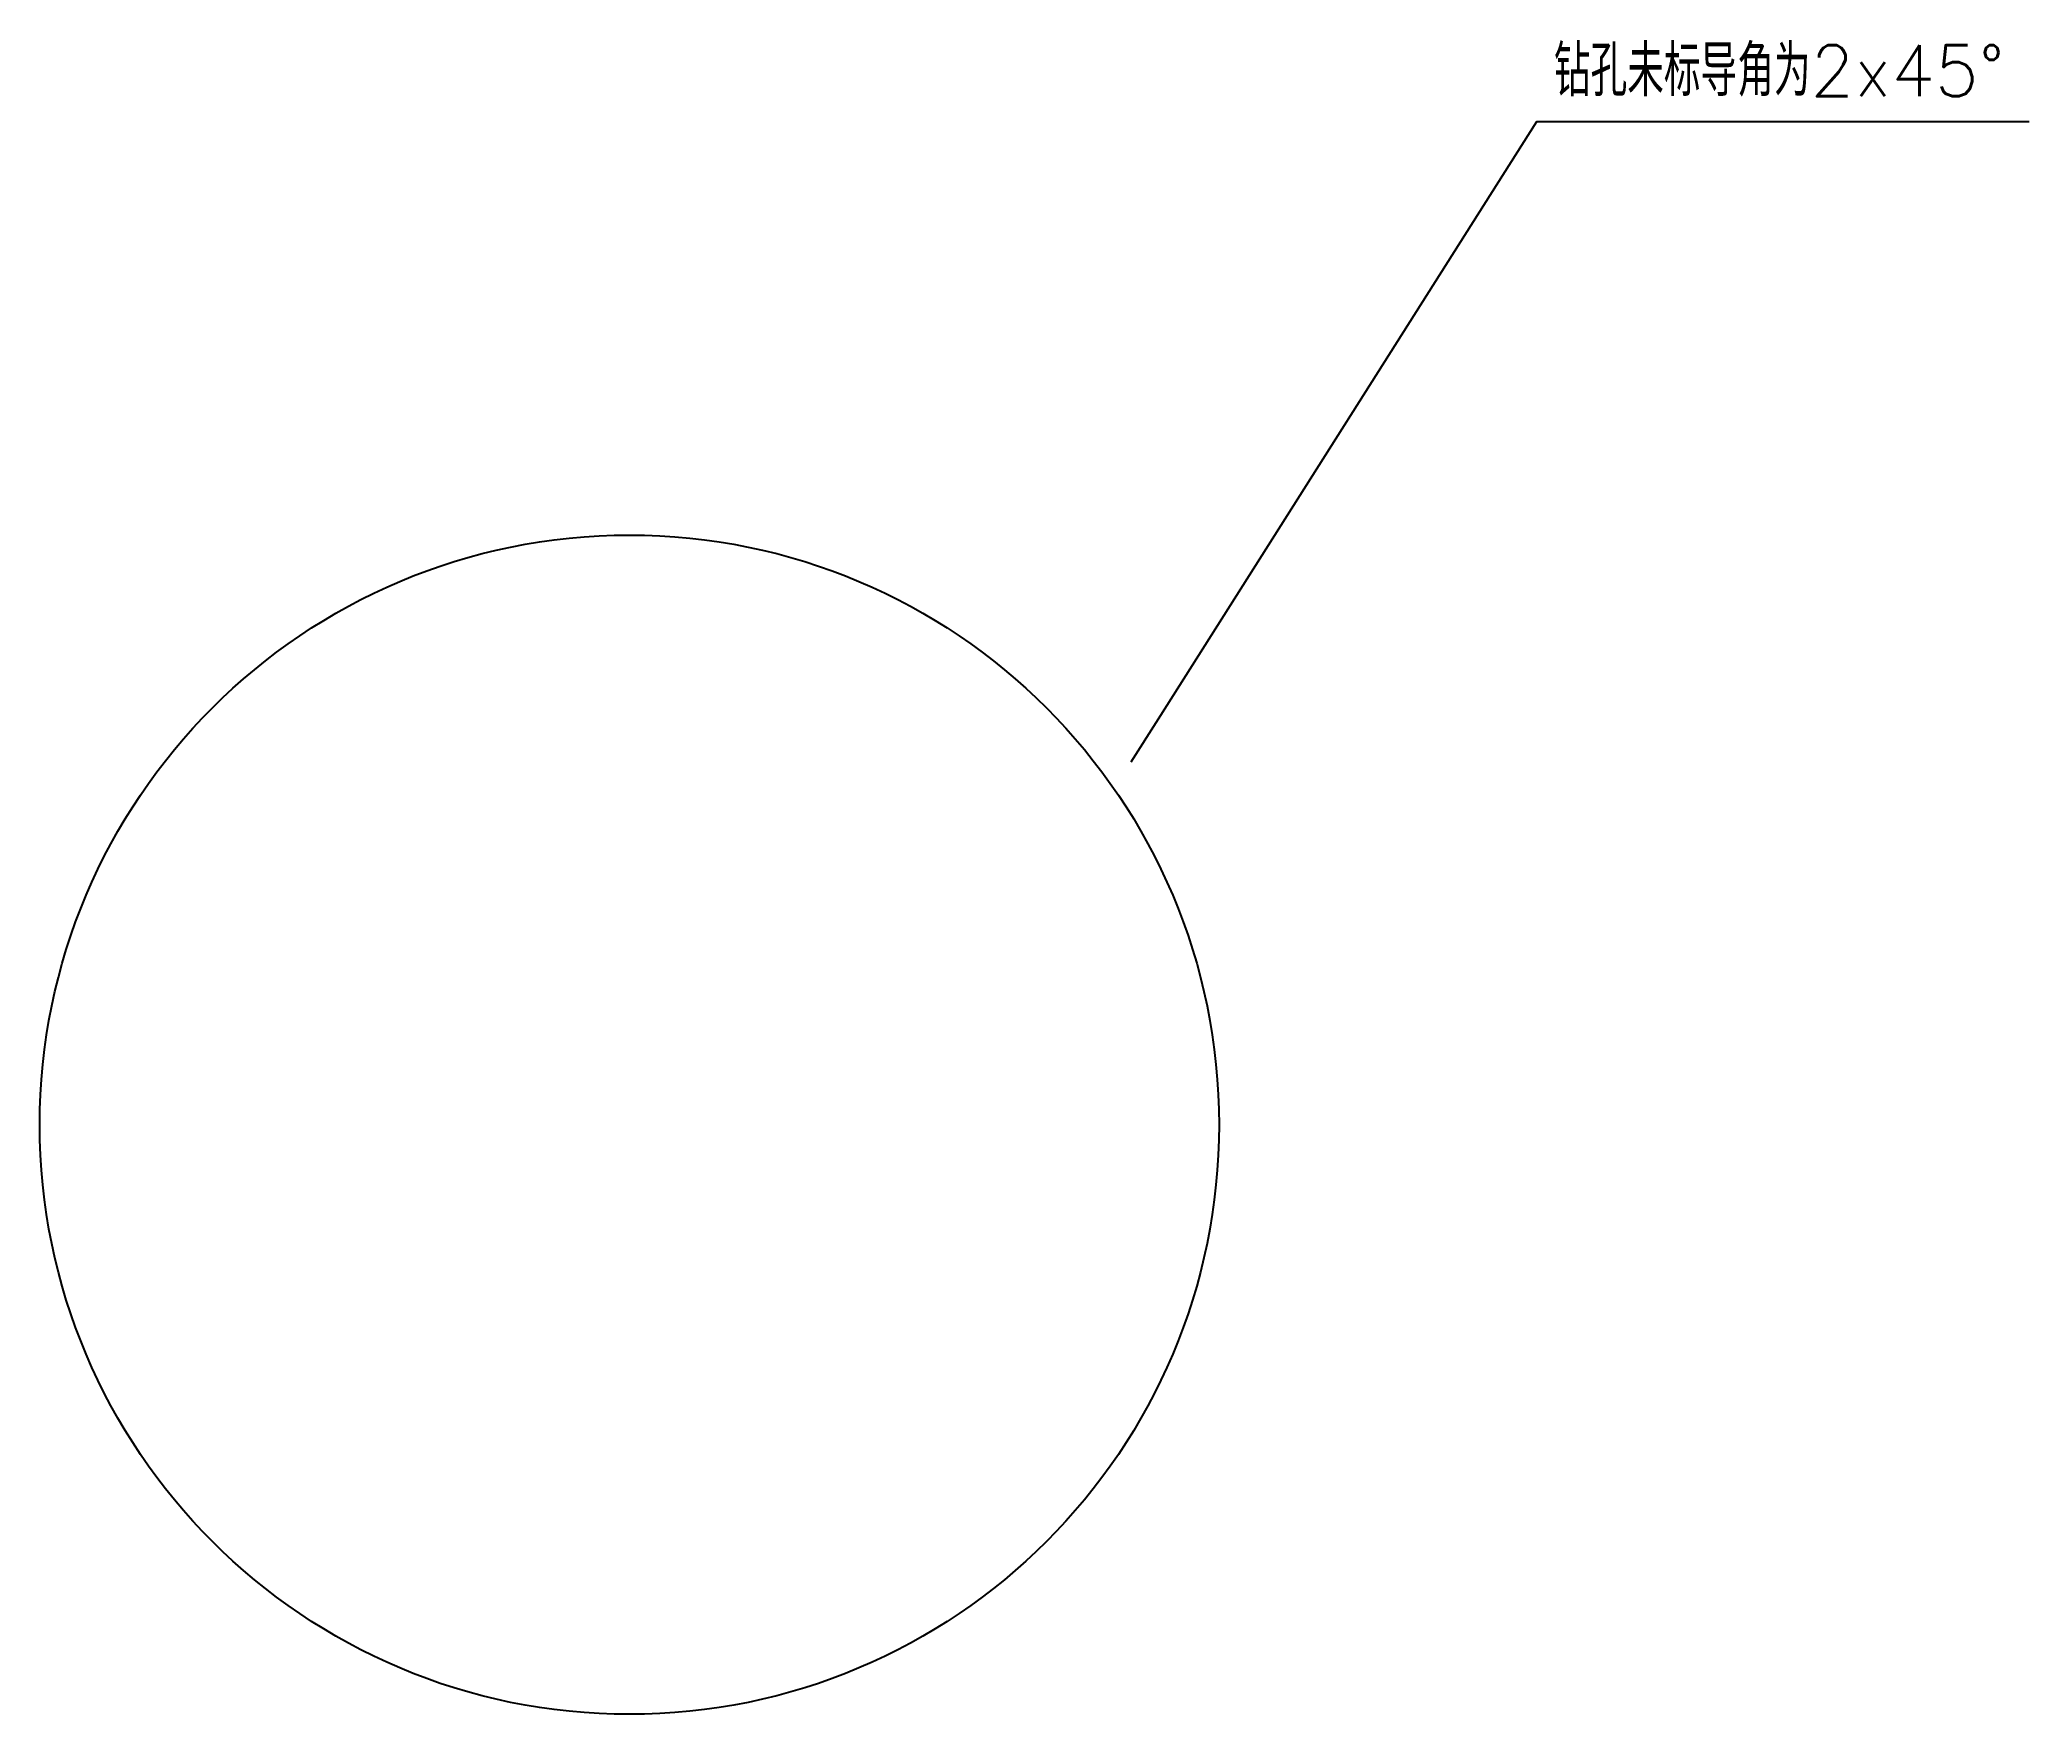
# Model space of a CAD drawing. Extents: x 9 to 126, y -274 to -175.
import ezdxf

# ---------------------------------------------------------------- set-up
doc = ezdxf.new("R2010")
doc.units = 0
doc.layers.add('$CHECKTXT', color=1, linetype='CONTINUOUS')
doc.styles.get("Standard").update_dxf_attribs({"font": 'romans.shx', "bigfont": 'gbcbig.shx'})

msp = doc.modelspace()

# ---------------------------------------------------------------- linework, layer by layer
at = {"layer": '$CHECKTXT'}
msp.add_lwpolyline([(73.5, -217.39), (75.1, -214.86), (97.4, -179.67), (126.4, -179.67)], dxfattribs=at)
msp.add_circle((43.93, -238.77), 34.74, dxfattribs=at)

# ---------------------------------------------------------------- texts
msp.add_text('钻孔未标导角为2x45%%D', height=3, dxfattribs=at).set_placement((98.4, -178.17))

doc.saveas('drawing.dxf')
